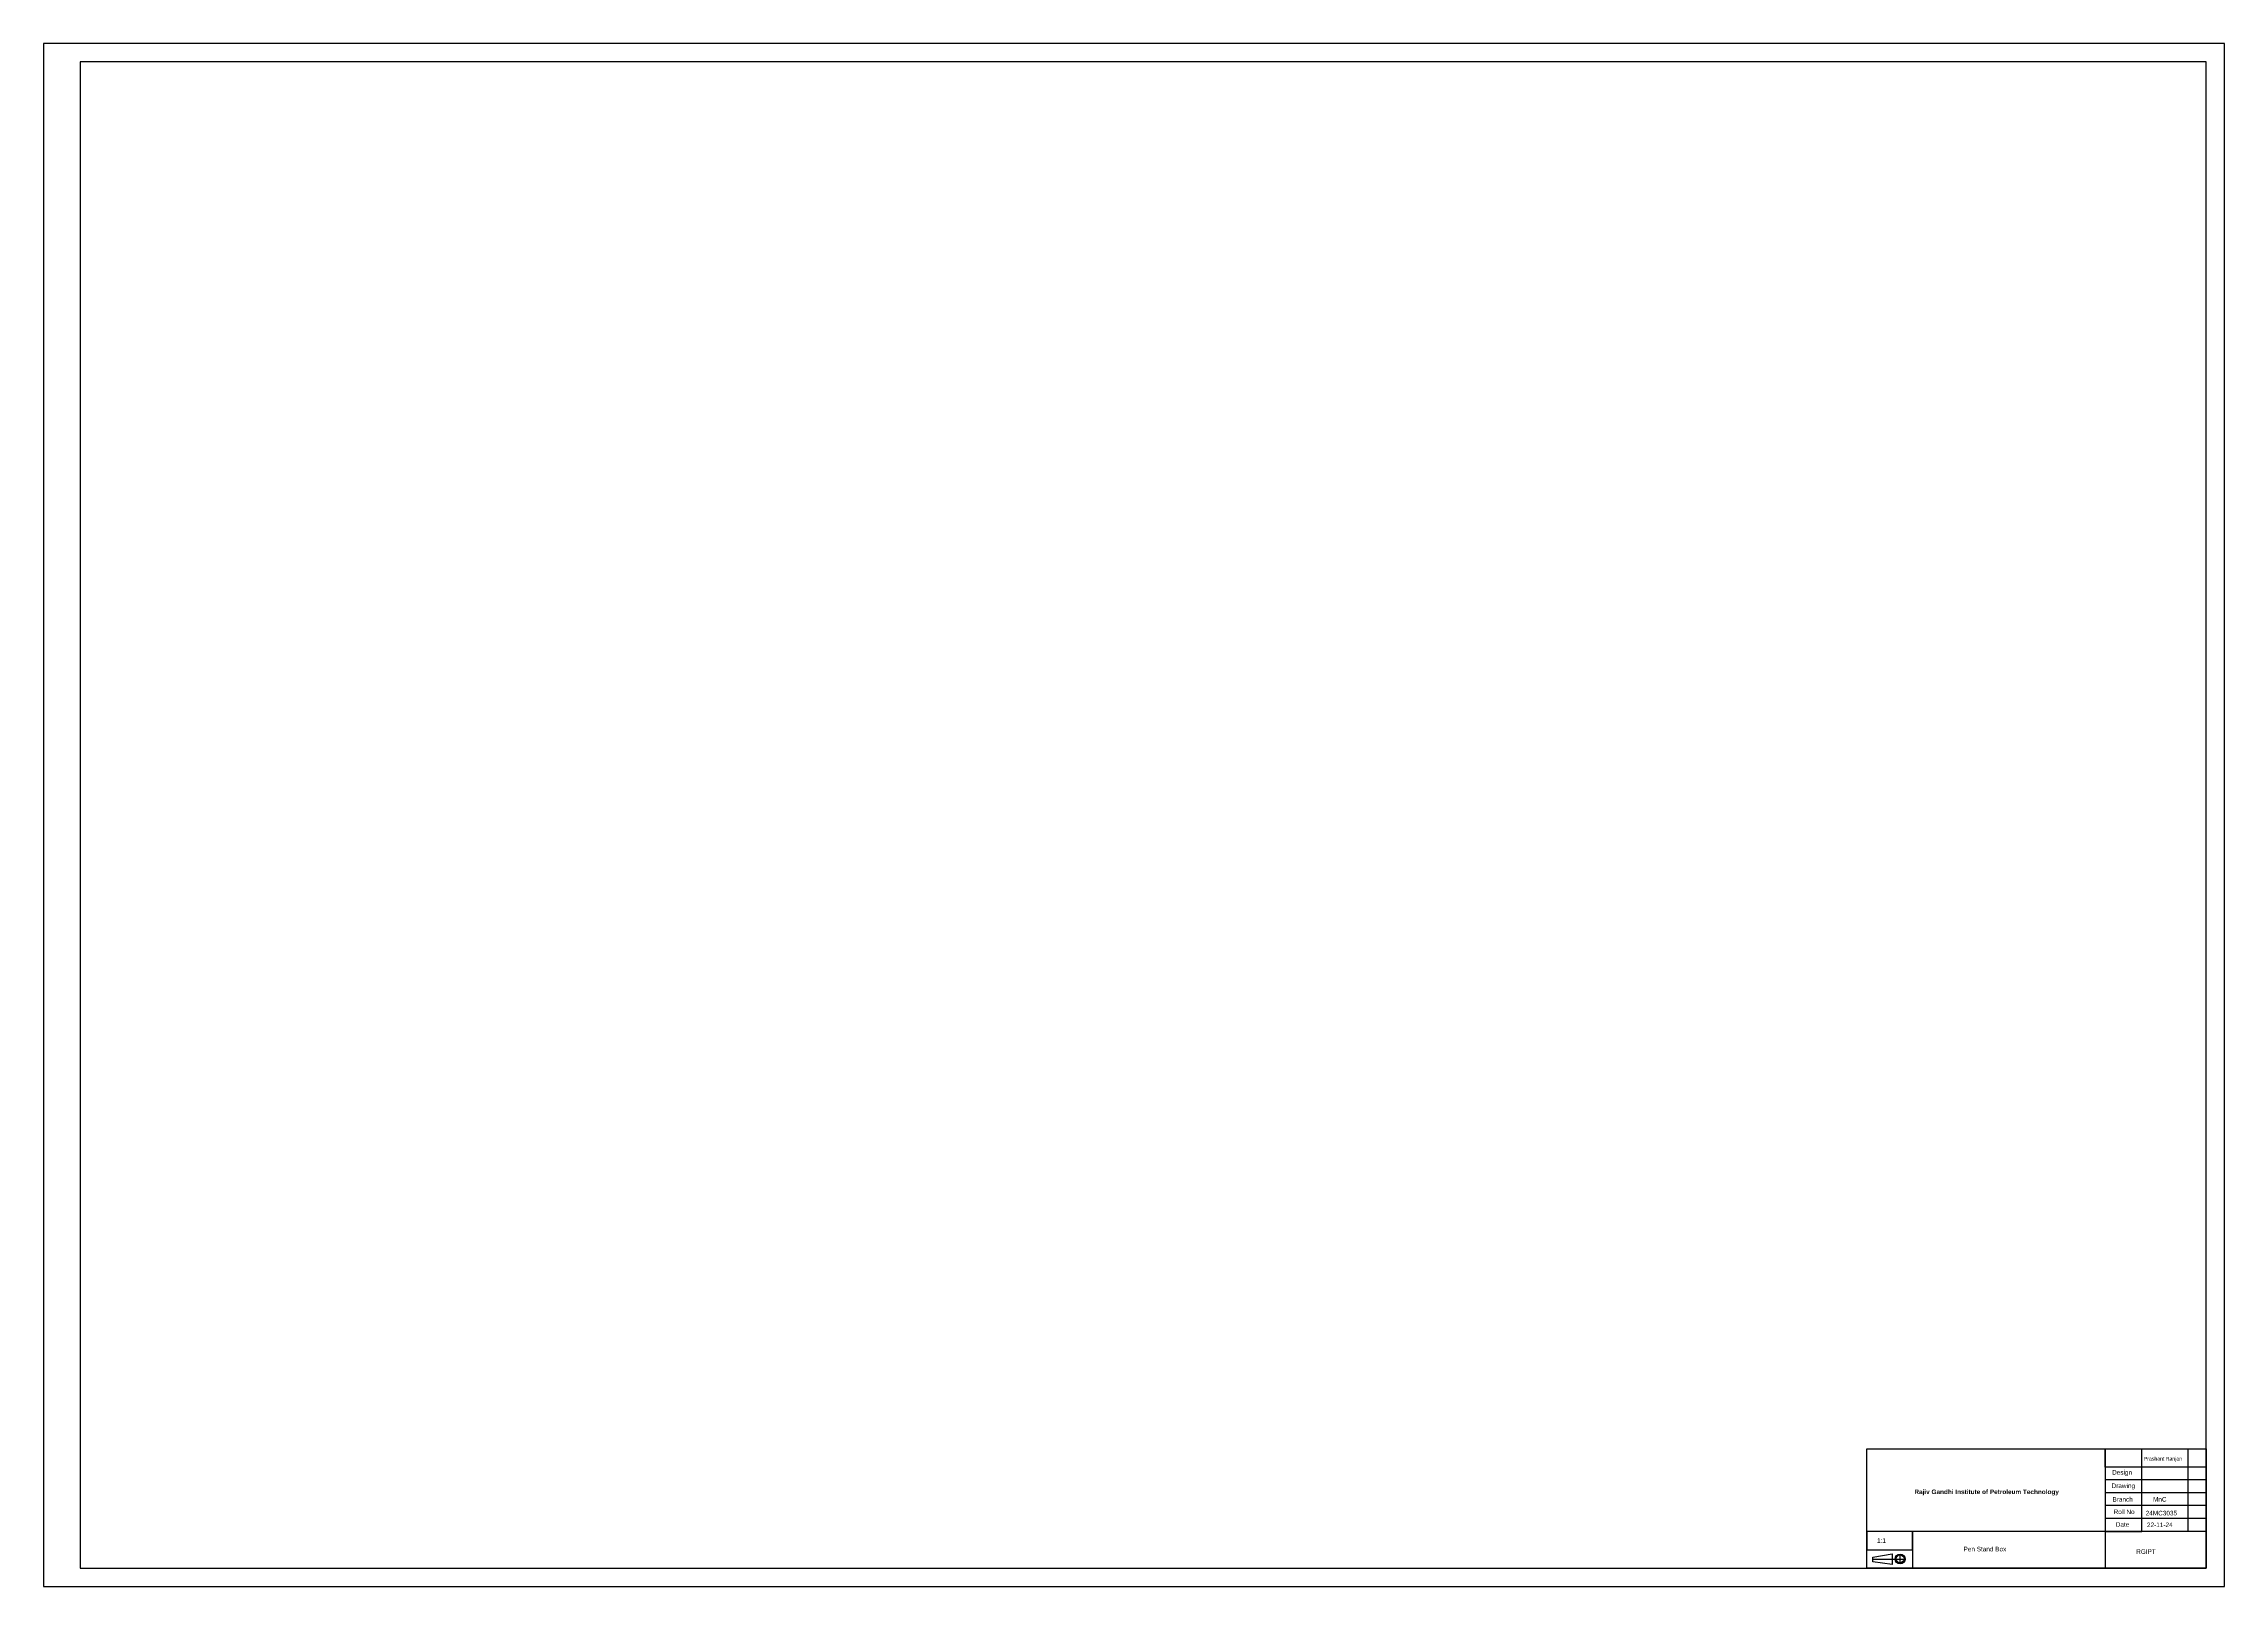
# Model space of a CAD drawing. Header units: millimetres. Extents: x 0 to 1189, y 0 to 841.
import ezdxf

# ---------------------------------------------------------------- set-up
doc = ezdxf.new("R2010")
doc.units = ezdxf.units.MM
doc.layers.add('Const.Line', color=7, linetype='Continuous', lineweight=0)
doc.styles.get("Standard").update_dxf_attribs({"font": 'arial.ttf'})

msp = doc.modelspace()

# ---------------------------------------------------------------- linework, layer by layer
for p, q in [((1189, 841), (0, 841)), ((0, 841), (0, 0)), ((1189, 0), (1189, 841)), ((1179, 831), (20, 831)), ((20, 831), (20, 10)), ((1179, 10), (1179, 831)), ((1124, 65), (1124, 75)), ((1124, 75), (1124, 30)), ((1144, 30), (1144, 75)), ((1144, 75), (1169, 75)), ((1169, 75), (1169, 30)), ((1179, 65), (1124, 65)), ((1179, 58), (1124, 58)), ((1179, 51), (1124, 51)), ((1179, 44), (1124, 44)), ((1179, 37), (1124, 37)), ((1179, 30), (994, 30)), ((994, 30), (994, 20)), ((1019, 20), (1019, 30)), ((1019, 30), (1019, 20)), ((1179, 30), (1124, 30)), ((1124, 30), (1144, 30)), ((1124, 30), (1124, 10)), ((1179, 20), (1179, 30)), ((994, 20), (1019, 20)), ((997.3, 16), (1007.8, 17.7)), ((997.3, 13.4), (997.3, 16)), ((997.3, 14.8), (1015.1, 14.8)), ((1007.8, 12), (997.3, 13.4)), ((1007.8, 17.7), (1007.8, 12)), ((1012.1, 17.6), (1012.1, 12.2)), ((1019, 20), (1019, 10)), ((1179, 10), (1179, 20)), ((0, 0), (1189, 0)), ((20, 10), (1179, 10))]:
    msp.add_line(p, q)
msp.add_lwpolyline([(1179, 10), (994, 10), (994, 75), (1179, 75)], close=True)
for centre, radius in [((1012.2, 14.9), 2.7), ((1012.2, 15), 2.14)]:
    msp.add_circle(centre, radius)

# ---------------------------------------------------------------- texts
at = {"attachment_point": 1}
for s, width, heights, insert, char_height in [('\\pxt0,c2;Design', 11.329, [0], (1127.8, 63.4), 2.5), ('Prashant Ranjan', 23.822, [6.7], (1145.1, 70.6), 2), ('Drawing', 10.717, [0], (1127.5, 56.1), 2.5), ('Branch', 12.094, [0], (1128, 48.7), 2.5), ('MnC', 13.802, [0], (1150.1, 48.7), 2.5), ('\\pxt0,1,2;Roll No', 12.487, [2.74], (1128.6, 41.9), 2.5), ('1:1', 15.395, [5.04], (999.6, 26.2), 2.5), ('Date', 9.597, [0], (1129.8, 35), 2.5), ('RGIPT', 28.134, [0], (1140.9, 20.2), 2.5)]:
    msp.add_mtext_dynamic_manual_height_columns(s, width=width, gutter_width=12.5, heights=heights, dxfattribs=dict(at, insert=insert, char_height=char_height))
at = {"insert": (1020, 52.8), "char_height": 2.5, "width": 97.307, "attachment_point": 1}
msp.add_mtext('\\A1;\\pxt33;{\\fArial|b1|i0|c0|p34;Rajiv Gandhi Institute of Petroleum Technology}', dxfattribs=at)
at = {"layer": 'Const.Line', "char_height": 2.5, "attachment_point": 1}
for s, width, insert in [('24MC3035', 20.965, (1146.1, 41.2)), ('22-11-24', 18.169, (1146.8, 34.8)), ('Pen Stand Box', 55.955, (1046.8, 21.6))]:
    msp.add_mtext_dynamic_manual_height_columns(s, width=width, gutter_width=12.5, heights=[0], dxfattribs=dict(at, insert=insert))

doc.saveas('drawing.dxf')
